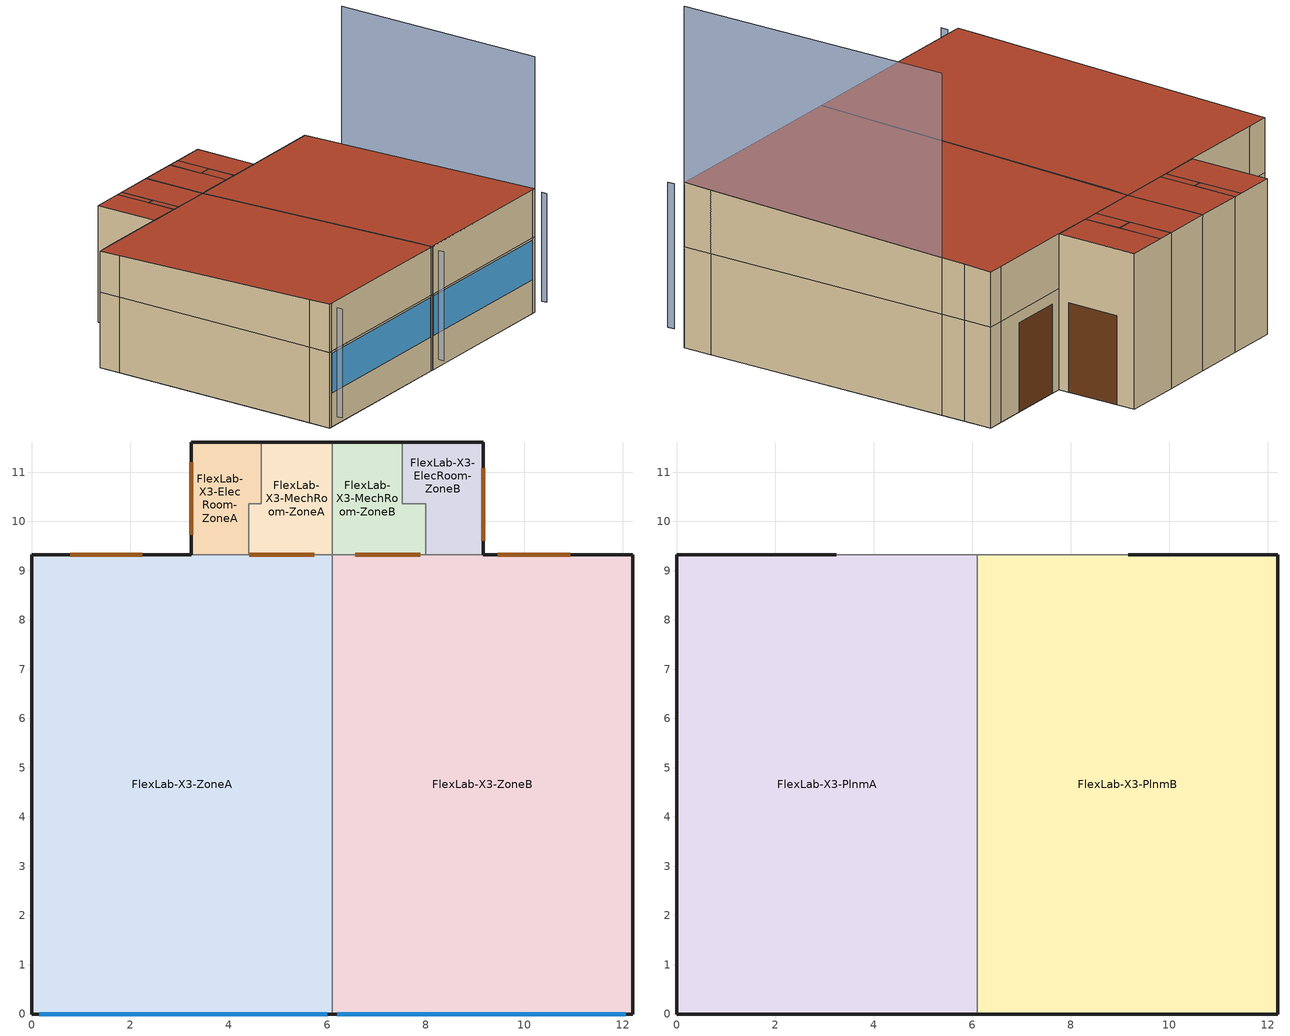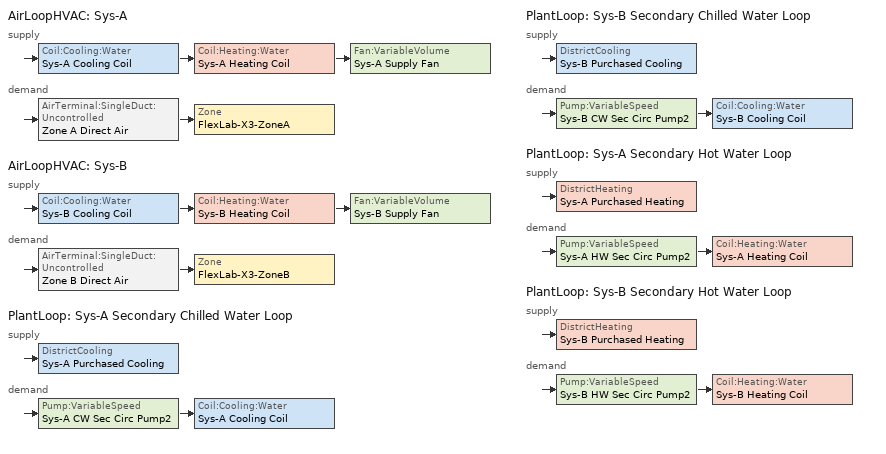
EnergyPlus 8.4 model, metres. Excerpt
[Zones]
FlexLab-X3-ElecRoom-ZoneA
 floor ground (FLOOR-SLAB): 4.66,11.61 4.66,10.36 4.41,10.36 4.41,9.32 3.24,9.32 3.24,11.61 z0
 wall outside (ZoneA-NorthWall-ElecRoom-Const): 4.66,11.61 3.24,11.61 z0:4.24
 wall outside (ZoneA-WestWall-ElecRoom-Const): 3.24,11.61 3.24,9.32 z0:4.24
 wall to FlexLab-X3-MechRoom-ZoneA (ZoneA-E1Wall-ElecRoom-Const): 4.41,9.32 4.41,10.36 z0:4.24
 wall to FlexLab-X3-MechRoom-ZoneA (ZoneA-E2Wall-ElecRoom-Const): 4.66,10.36 4.66,11.61 z0:4.24
 wall to FlexLab-X3-ZoneA (ZoneA-S1WALL-ElecRoom-Const): 3.24,9.32 4.41,9.32 z0:2.74
 wall to FlexLab-X3-MechRoom-ZoneA (ZoneA-S2Wall-ElecRoom-Const): 4.41,10.36 4.66,10.36 z0:4.24
 wall to FlexLab-X3-PlnmA (ZoneA-S1WALL-ElecRoom-Const): 3.24,9.32 4.41,9.32 z2.74:4.24
 door (AllDoor): 3.24,11.2 3.24,9.73 z0:2.43
 roof outside (Roof-Const): 4.41,9.32 4.41,11.61 3.24,11.61 3.24,9.32 z4.24; 4.66,10.36 4.66,11.61 4.41,11.61 4.41,10.36 z4.24
FlexLab-X3-ElecRoom-ZoneB
 floor ground (FLOOR-SLAB): 9.17,11.61 9.17,9.32 8,9.32 8,10.36 7.53,10.36 7.53,11.61 z0
 wall outside (ZoneB-EastWall-ElecRoom-Const): 9.17,9.32 9.17,11.61 z0:4.24
 wall outside (ZoneB-NorthWall-ElecRoom-Const): 9.17,11.61 7.53,11.61 z0:4.24
 wall to FlexLab-X3-ZoneB (ZONEB-S1WALL-ElecRoom-Const): 8,9.32 9.17,9.32 z0:2.74
 wall to FlexLab-X3-MechRoom-ZoneB (ZoneB-S2Wall-ElecRoom-Const): 7.53,10.36 8,10.36 z0:4.24
 wall to FlexLab-X3-PlnmB (ZONEB-S1WALL-ElecRoom-Const): 8,9.32 9.17,9.32 z2.74:4.24
 wall to FlexLab-X3-MechRoom-ZoneB (ZoneB-W1Wall-ElecRoom-Const): 8,10.36 8,9.32 z0:4.24
 wall to FlexLab-X3-MechRoom-ZoneB (ZoneB-W2Wall-ElecRoom-Const): 7.53,11.61 7.53,10.36 z0:4.24
 door (AllDoor): 9.17,9.61 9.17,11.08 z0:2.43
 roof outside (Roof-Const): 8,10.36 8,11.61 7.53,11.61 7.53,10.36 z4.24; 9.17,9.32 9.17,11.61 8,11.61 8,9.32 z4.24
FlexLab-X3-MechRoom-ZoneA
 floor ground (FLOOR-SLAB): 6.1,11.61 6.1,9.32 4.41,9.32 4.41,10.36 4.66,10.36 4.66,11.61 z0
 wall outside (ZoneA-N1Wall-MechRoom-Const): 6.1,11.61 4.66,11.61 z0:4.24
 wall to FlexLab-X3-MechRoom-ZoneB (ZoneA-EastWall-MechRoom-Const): 6.1,9.32 6.1,11.61 z0:4.24
 wall to FlexLab-X3-ZoneA (ZoneA-S1WALL-MECHROOM-Const): 5.75,9.32 6.1,9.32 z0:2.74
 wall to FlexLab-X3-ZoneA (ZoneA-S2WALL-MECHROOM-Const): 4.41,9.32 5.75,9.32 z0:2.74
 wall to FlexLab-X3-PlnmA (ZoneA-S1WALL-MECHROOM-Const): 5.75,9.32 6.1,9.32 z2.74:4.24
 wall to FlexLab-X3-PlnmA (ZoneA-S2WALL-MECHROOM-Const): 4.41,9.32 5.75,9.32 z2.74:4.24
 door inside (AllDoor): 4.42,9.32 5.74,9.32 z0:2.43
 roof outside (Roof-Const): 4.66,9.32 4.66,10.36 4.41,10.36 4.41,9.32 z4.24; 6.1,9.32 6.1,11.61 4.66,11.61 4.66,9.32 z4.24
FlexLab-X3-MechRoom-ZoneB
 floor ground (FLOOR-SLAB): 7.53,11.61 7.53,10.36 8,10.36 8,9.32 6.1,9.32 6.1,11.61 z0
 wall outside (ZoneB-N1Wall-MechRoom-Const): 7.53,11.61 6.1,11.61 z0:4.24
 wall to FlexLab-X3-ZoneB (ZoneB-S1WALL-MECHROOM-Const): 6.1,9.32 6.46,9.32 z0:2.74
 wall to FlexLab-X3-ZoneB (ZoneB-S2WALL-MECHROOM-Const): 6.46,9.32 8,9.32 z0:2.74
 wall to FlexLab-X3-PlnmB (ZoneB-S1WALL-MECHROOM-Const): 6.1,9.32 6.46,9.32 z2.74:4.24
 wall to FlexLab-X3-PlnmB (ZoneB-S2WALL-MECHROOM-Const): 6.46,9.32 8,9.32 z2.74:4.24
 door inside (AllDoor): 6.57,9.32 7.89,9.32 z0:2.43
 roof outside (Roof-Const): 7.53,9.32 7.53,11.61 6.1,11.61 6.1,9.32 z4.24; 8,9.32 8,10.36 7.53,10.36 7.53,9.32 z4.24
FlexLab-X3-ZoneA
 floor ground (FLOOR-SLAB): 6.1,9.32 6.1,0 0,0 0,9.32 z0
 wall outside (ZoneA-N1Wall-Const): 0.65,9.32 0,9.32 z0:2.74
 wall outside (ZoneA-N2Wall-Const): 3.24,9.32 0.65,9.32 z0:2.74
 wall outside (ZoneA-S1Wall-Const): 6.05,0 6.1,0 z0:2.74
 wall outside (ZoneA-S2Wall-Const): 0.12,0 6.05,0 z0:2.74
 wall outside (ZoneA-S3Wall-Const): 0,0 0.12,0 z0:2.74
 wall outside (ZoneA-W1Wall-Const): 0,0.8 0,0 z0:2.74
 wall outside (ZoneA-W2Wall-Const): 0,8.52 0,0.8 z0:2.74
 wall outside (ZoneA-W3Wall-Const): 0,9.32 0,8.52 z0:2.74
 wall to FlexLab-X3-ZoneB (ZoneA-E1Wall-Const): 6.1,0 6.1,0.8 z0:2.74
 wall to FlexLab-X3-ZoneB (ZoneA-E2Wall-Const): 6.1,0.8 6.1,8.78 z0:2.74
 wall to FlexLab-X3-ZoneB (ZoneA-E3Wall-Const): 6.1,8.78 6.1,9.32 z0:2.74
 window (GlzSys_A): 0.16,0 6.01,0 z1.24:2.67
 door (AllDoor): 2.25,9.32 0.78,9.32 z0:2.43
FlexLab-X3-ZoneB
 floor ground (FLOOR-SLAB): 12.2,9.32 12.2,0 6.1,0 6.1,9.32 z0
 wall outside (ZoneB-E3Wall-Const): 12.2,8.52 12.2,9.32 z0:2.74
 wall outside (ZoneB-N1Wall-Const): 12.2,9.32 11.76,9.32 z0:2.74
 wall outside (ZoneB-N2Wall-Const): 11.76,9.32 9.17,9.32 z0:2.74
 wall outside (ZoneB-S1Wall-Const): 12.1,0 12.2,0 z0:2.74
 wall outside (ZoneB-S2Wall-Const): 6.17,0 12.1,0 z0:2.74
 wall outside (ZoneB-S3Wall-Const): 6.1,0 6.17,0 z0:2.74
 wall outside (ZoneB-E2Wall-Const): 12.2,7.82 12.2,8.52 z0:2.74
 wall othersidecoefficients (ZoneB-E1Wall-Const): 12.2,0 12.2,0.8 z0:2.74
 wall othersidecoefficients (ZoneB-E2Wall-Const): 12.2,0.8 12.2,7.82 z0:2.74
 window (GlzSys_B): 6.21,0 12.06,0 z1.24:2.67
 door (AllDoor): 10.93,9.32 9.46,9.32 z0:2.43
FlexLab-X3-PlnmA
 floor to FlexLab-X3-ZoneA (Ceiling-Const): 6.1,9.32 6.1,0 0,0 0,9.32 z2.74
 wall outside (ZoneA-N1Wall-Const): 0.65,9.32 0,9.32 z2.74:4.24
 wall outside (ZoneA-N2Wall-Const): 3.24,9.32 0.65,9.32 z2.74:4.24
 wall outside (ZoneA-S1Wall-Const): 6.05,0 6.1,0 z2.74:4.5
 wall outside (ZoneA-S2Wall-Const): 0.12,0 6.05,0 z2.74:4.5
 wall outside (ZoneA-S3Wall-Const): 0,0 0.12,0 z2.74:4.5
 wall outside (ZoneA-W1Wall-Const): 0,0,4.5 0,0.8,4.47 0,0.8,2.74 0,0,2.74
 wall outside (ZoneA-W2Wall-Const): 0,0.8,4.47 0,8.52,4.26 0,8.52,2.74 0,0.8,2.74
 wall outside (ZoneA-W3Wall-Const): 0,8.52,4.26 0,9.32,4.24 0,9.32,2.74 0,8.52,2.74
 wall to FlexLab-X3-PlnmB (ZoneA-E1Wall-Const): 6.1,0,4.5 6.1,0,2.74 6.1,0.8,2.74 6.1,0.8,4.47
 wall to FlexLab-X3-PlnmB (ZoneA-E2Wall-Const): 6.1,0.8,4.47 6.1,0.8,2.74 6.1,8.78,2.74 6.1,8.78,4.27
 wall to FlexLab-X3-PlnmB (ZoneA-E3Wall-Const): 6.1,8.78,4.27 6.1,8.78,2.74 6.1,9.32,2.74 6.1,9.32,4.24
 roof outside (Roof-Const): 6.1,0,4.5 6.1,9.32,4.24 0,9.32,4.24 0,0,4.5
FlexLab-X3-PlnmB
 floor to FlexLab-X3-ZoneB (Ceiling-Const): 12.2,9.32 12.2,0 6.1,0 6.1,9.32 z2.74
 wall outside (ZoneB-E3Wall-Const): 12.2,8.52,4.26 12.2,8.52,2.74 12.2,9.32,2.74 12.2,9.32,4.24
 wall outside (ZoneB-N1Wall-Const): 12.2,9.32 11.76,9.32 z2.74:4.24
 wall outside (ZoneB-N2Wall-Const): 11.76,9.32 9.17,9.32 z2.74:4.24
 wall outside (ZoneB-S1Wall-Const): 12.1,0 12.2,0 z2.74:4.5
 wall outside (ZoneB-S2Wall-Const): 6.17,0 12.1,0 z2.74:4.5
 wall outside (ZoneB-S3Wall-Const): 6.1,0 6.17,0 z2.74:4.5
 wall outside (ZoneB-E2Wall-Const): 12.2,7.82,4.28 12.2,7.82,2.74 12.2,8.52,2.74 12.2,8.52,4.26
 wall othersidecoefficients (ZoneB-E1Wall-Const): 12.2,0,4.5 12.2,0,2.74 12.2,0.8,2.74 12.2,0.8,4.47
 wall othersidecoefficients (ZoneB-E2Wall-Const): 12.2,0.8,4.47 12.2,0.8,2.74 12.2,7.82,2.74 12.2,7.82,4.28
 roof outside (Roof-Const): 12.2,0,4.5 12.2,9.32,4.24 6.1,9.32,4.24 6.1,0,4.5
shading: 6.1,-0.47 6.1,-0.27 / 0.06,-0.47 0.06,-0.27 / 12.25,-0.47 12.25,-0.27 z0.46:4.41; 12.2,0,9.3 12.2,0,4.5 12.2,7.82,4.28 12.2,7.82,9.3
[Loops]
AirLoopHVAC 'Sys-A'
 supply: Coil:Cooling:Water 'Sys-A Cooling Coil' > Coil:Heating:Water 'Sys-A Heating Coil' > Fan:VariableVolume 'Sys-A Supply Fan'
 demand: AirTerminal:SingleDuct:Uncontrolled 'Zone A Direct Air' > Zone 'FlexLab-X3-ZoneA'
AirLoopHVAC 'Sys-B'
 supply: Coil:Cooling:Water 'Sys-B Cooling Coil' > Coil:Heating:Water 'Sys-B Heating Coil' > Fan:VariableVolume 'Sys-B Supply Fan'
 demand: AirTerminal:SingleDuct:Uncontrolled 'Zone B Direct Air' > Zone 'FlexLab-X3-ZoneB'
PlantLoop 'Sys-A Secondary Chilled Water Loop'
 supply: DistrictCooling 'Sys-A Purchased Cooling'
 demand: Pump:VariableSpeed 'Sys-A CW Sec Circ Pump2' > Coil:Cooling:Water 'Sys-A Cooling Coil'
PlantLoop 'Sys-B Secondary Chilled Water Loop'
 supply: DistrictCooling 'Sys-B Purchased Cooling'
 demand: Pump:VariableSpeed 'Sys-B CW Sec Circ Pump2' > Coil:Cooling:Water 'Sys-B Cooling Coil'
PlantLoop 'Sys-A Secondary Hot Water Loop'
 supply: DistrictHeating 'Sys-A Purchased Heating'
 demand: Pump:VariableSpeed 'Sys-A HW Sec Circ Pump2' > Coil:Heating:Water 'Sys-A Heating Coil'
PlantLoop 'Sys-B Secondary Hot Water Loop'
 supply: DistrictHeating 'Sys-B Purchased Heating'
 demand: Pump:VariableSpeed 'Sys-B HW Sec Circ Pump2' > Coil:Heating:Water 'Sys-B Heating Coil'
[Building]
Office: North Axis {deg}=0; Terrain=Suburbs; Loads Convergence Tolerance Value=0.04; Temperature Convergence Tolerance Value {deltaC}=0.4; Solar Distribution=FullInteriorAndExteriorWithReflections; Maximum Number of Warmup Days=30; Minimum Number of Warmup Days=6
[Site:Location]
Oakland Metropolitan Arpt_CA_USA Design_Conditions: Latitude {deg}=37.72; Longitude {deg}=-122.22; Time Zone {hr}=-8; Elevation {m}=2
[SizingPeriod:DesignDay] Day of Month=21; Dry-Bulb Temperature Range Modifier Type=DefaultMultipliers; Barometric Pressure {Pa}=101301; Rain Indicator=No; Snow Indicator=No; Daylight Saving Time Indicator=No
Name | Month | Day Type | Maximum Dry-Bulb Temperature {C} | Daily Dry-Bulb Temperature Range {deltaC} | Humidity Condition Type | Wetbulb or DewPoint at Maximum Dry-Bulb {C} | Wind Speed {m/s} | Wind Direction {deg} | Solar Model Indicator | Sky Clearness | ASHRAE Clear Sky Optical Depth for Beam Irradiance (taub) | ASHRAE Clear Sky Optical Depth for Diffuse Irradiance (taud) | Enthalpy at Maximum Dry-Bulb {J/kg}
Oakland Metropolitan Arpt Ann Htg 99.6% Condns DB | 1 | WinterDesignDay | 2.9 | 0 | Wetbulb | 2.9 | 2.2 | 50 | ASHRAEClearSky | 0
Oakland Metropolitan Arpt Ann Htg 99% Condns DB | 1 | WinterDesignDay | 4.2 | 0 | Wetbulb | 4.2 | 2.2 | 50 | ASHRAEClearSky | 0
Oakland Metropolitan Arpt Ann Hum_n 99.6% Condns DP=>MCDB | 1 | WinterDesignDay | 10.7 | 0 | Dewpoint | -6 | 2.2 | 50 | ASHRAEClearSky | 0
Oakland Metropolitan Arpt Ann Hum_n 99% Condns DP=>MCDB | 1 | WinterDesignDay | 10.7 | 0 | Dewpoint | -2.5 | 2.2 | 50 | ASHRAEClearSky | 0
Oakland Metropolitan Arpt Ann Htg Wind 99.6% Condns WS=>MCDB | 1 | WinterDesignDay | 11.9 | 0 | Wetbulb | 11.9 | 11.4 | 50 | ASHRAEClearSky | 0
Oakland Metropolitan Arpt Ann Htg Wind 99% Condns WS=>MCDB | 1 | WinterDesignDay | 12.1 | 0 | Wetbulb | 12.1 | 10.1 | 50 | ASHRAEClearSky | 0
Oakland Metropolitan Arpt Ann Clg .4% Condns DB=>MWB | 8 | SummerDesignDay | 27.7 | 7.4 | Wetbulb | 18.3 | 4.9 | 290 | ASHRAETau |  | 0.367 | 2.428
Oakland Metropolitan Arpt Ann Clg 1% Condns DB=>MWB | 8 | SummerDesignDay | 25.4 | 7.4 | Wetbulb | 17.8 | 4.9 | 290 | ASHRAETau |  | 0.367 | 2.428
Oakland Metropolitan Arpt Ann Clg 2% Condns DB=>MWB | 8 | SummerDesignDay | 23.5 | 7.4 | Wetbulb | 17.3 | 4.9 | 290 | ASHRAETau |  | 0.367 | 2.428
Oakland Metropolitan Arpt Ann Clg .4% Condns WB=>MDB | 8 | SummerDesignDay | 25.5 | 7.4 | Wetbulb | 19.8 | 4.9 | 290 | ASHRAETau |  | 0.367 | 2.428
Oakland Metropolitan Arpt Ann Clg 1% Condns WB=>MDB | 8 | SummerDesignDay | 24 | 7.4 | Wetbulb | 18.8 | 4.9 | 290 | ASHRAETau |  | 0.367 | 2.428
Oakland Metropolitan Arpt Ann Clg 2% Condns WB=>MDB | 8 | SummerDesignDay | 22.5 | 7.4 | Wetbulb | 18 | 4.9 | 290 | ASHRAETau |  | 0.367 | 2.428
Oakland Metropolitan Arpt Ann Clg .4% Condns DP=>MDB | 8 | SummerDesignDay | 21.6 | 7.4 | Dewpoint | 17.6 | 4.9 | 290 | ASHRAETau |  | 0.367 | 2.428
Oakland Metropolitan Arpt Ann Clg 1% Condns DP=>MDB | 8 | SummerDesignDay | 20.7 | 7.4 | Dewpoint | 16.8 | 4.9 | 290 | ASHRAETau |  | 0.367 | 2.428
Oakland Metropolitan Arpt Ann Clg 2% Condns DP=>MDB | 8 | SummerDesignDay | 19.9 | 7.4 | Dewpoint | 16.2 | 4.9 | 290 | ASHRAETau |  | 0.367 | 2.428
Oakland Metropolitan Arpt Ann Clg .4% Condns Enth=>MDB | 8 | SummerDesignDay | 25.4 | 7.4 | Enthalpy |  | 4.9 | 290 | ASHRAETau |  | 0.367 | 2.428 | 56500
Oakland Metropolitan Arpt Ann Clg 1% Condns Enth=>MDB | 8 | SummerDesignDay | 23.8 | 7.4 | Enthalpy |  | 4.9 | 290 | ASHRAETau |  | 0.367 | 2.428 | 53300
Oakland Metropolitan Arpt Ann Clg 2% Condns Enth=>MDB | 8 | SummerDesignDay | 22.4 | 7.4 | Enthalpy |  | 4.9 | 290 | ASHRAETau |  | 0.367 | 2.428 | 50800
[Site:GroundTemperature:BuildingSurface]
22, 22, 22, 22, 22, 22, 22, 22, 22, 22, 22, 22
[Material]
Name | Roughness | Thickness {m} | Conductivity {W/m-K} | Density {kg/m3} | Specific Heat {J/kg-K} | Thermal Absorptance | Solar Absorptance | Visible Absorptance
Topping Slab Material | Rough | 0.1524 | 0.36 | 1282 | 837 | 0.9 | 0.65 | 0.65
Slab Horizontal Insulation | Smooth | 0.127 | 0.035 | 265 | 1300 | 0.9 | 0.65 | 0.65
HW CONCRETE | Rough | 0.127 | 1.311 | 2240 | 836.8 | 0.9 | 0.7 | 0.7
Metal Panel | MediumSmooth | 0.0011 | 62 | 7580 | 485 | 0.9 | 0.5 | 0.5
Plywood 1/2" | MediumSmooth | 0.0127 | 0.115 | 545 | 1213 | 0.9 | 0.5 | 0.5
Plywood 3/4" | MediumSmooth | 0.0191 | 0.115 | 545 | 1213 | 0.9 | 0.5 | 0.5
Gypsum Board | MediumSmooth | 0.0159 | 0.16 | 801 | 837 | 0.9 | 0.69 | 0.63
Cement Board | MediumSmooth | 0.0165 | 0.58 | 1281 | 837 | 0.9 | 0.5 | 0.5
SIP 7.25" | MediumSmooth | 0.1842 | 0.038 | 29 | 1210 | 0.9 | 0.5 | 0.5
Ins Board 3/4" R3.8 | MediumSmooth | 0.0191 | 0.035 | 29 | 1213 | 0.9 | 0.5 | 0.5
Ins Board 7.5" R13 | MediumSmooth | 0.1905 | 0.039 | 48 | 1318 | 0.9 | 0.5 | 0.5
Equiv Layer K1-Kwall South Corner | MediumSmooth | 0.0762 | 0.035 | 109.2 | 1276 | 0.9 | 0.5 | 0.5
Equiv Layer K2-Kwall South Corner | MediumSmooth | 0.0762 | 0.046 | 111.3 | 1278 | 0.9 | 0.5 | 0.5
Equiv Layer K3-Kwall South Corner | MediumSmooth | 0.197 | 0.042 | 853.6 | 1300 | 0.9 | 0.5 | 0.5
Equiv Layer K1-Kwall North Corner | MediumSmooth | 0.0762 | 0.055 | 109.2 | 1276 | 0.9 | 0.5 | 0.5
Equiv Layer K2-Kwall North Corner | MediumSmooth | 0.0762 | 0.065 | 111.3 | 1278 | 0.9 | 0.5 | 0.5
Equiv Layer K3-Kwall North Corner | MediumSmooth | 0.197 | 0.052 | 874.9 | 1312 | 0.9 | 0.5 | 0.5
Equiv Layer K1-Kwall Middle | MediumSmooth | 0.0762 | 0.0344 | 48.3 | 1228 | 0.9 | 0.5 | 0.5
Equiv Layer K1-Jwall South | MediumSmooth | 0.0889 | 0.0465 | 105.1 | 1273 | 0.9 | 0.5 | 0.5
Equiv Layer K2-Jwall South | MediumSmooth | 0.1053 | 0.096 | 873 | 1109 | 0.9 | 0.5 | 0.5
Equiv Layer K3-Jwall South | MediumSmooth | 0.1827 | 0.292 | 694 | 1287 | 0.9 | 0.5 | 0.5
Equiv Layer K1-Jwall North | MediumSmooth | 0.1016 | 0.0565 | 619.6 | 1010 | 0.9 | 0.5 | 0.5
Equiv Layer K2-Jwall North | MediumSmooth | 0.1848 | 0.184 | 747.9 | 1599 | 0.9 | 0.5 | 0.5
Equiv Layer K1-Hwall South | MediumSmooth | 0.1016 | 0.046 | 75.3 | 1250 | 0.9 | 0.5 | 0.5
Equiv Layer K2-Hwall South | MediumSmooth | 0.1016 | 0.0488 | 297.9 | 1411 | 0.9 | 0.5 | 0.5
Equiv Layer K3-Hwall South | MediumSmooth | 0.3927 | 0.066 | 1428 | 1044 | 0.9 | 0.5 | 0.5
Equiv Layer K1-Hwall North | MediumSmooth | 0.0889 | 0.0503 | 107.1 | 1274 | 0.9 | 0.5 | 0.5
Equiv Layer K2-Hwall North | MediumSmooth | 0.1803 | 0.0635 | 89.6 | 1261 | 0.9 | 0.5 | 0.5
Equiv Layer K3-Hwall North | MediumSmooth | 0.508 | 0.116 | 563.7 | 968 | 0.9 | 0.5 | 0.5
Equiv Layer K1-SouthWall | MediumSmooth | 0.1524 | 0.174 | 105.9 | 1312 | 0.9 | 0.5 | 0.5
Equiv Layer K1-NorthWall | MediumSmooth | 0.1842 | 0.205 | 270 | 1300 | 0.9 | 0.5 | 0.5
Equiv Layer K2-NorthWall | MediumSmooth | 0.0762 | 0.0418 | 72.9 | 1249 | 0.9 | 0.5 | 0.5
Equiv Layer K4-NorthWall | MediumSmooth | 0.1524 | 0.136 | 80.1 | 1314 | 0.9 | 0.5 | 0.5
Equiv Layer K5-NorthWall | MediumSmooth | 0.0889 | 0.3706 | 79.4 | 230 | 0.9 | 0.5 | 0.5
Acous Tile 3/4in | MediumSmooth | 0.0191 | 0.057 | 288 | 1890 | 0.9 | 0.857 | 0.8973
Door_StainlessSteel | MediumSmooth | 0.015 | 20 | 8050 | 450 | 0.9 | 0.9 | 0.9
Door_InsulationBoard | MediumSmooth | 0.08 | 0.03 | 40 | 1200 | 0.9 | 0.9 | 0.9
Ins Board 4" R20 | MediumSmooth | 0.1016 | 0.037 | 29 | 1213 | 0.9 | 0.5 | 0.5
Roof Decking Material | Rough | 0.0127 | 0.13 | 850 | 1300 | 0.87 | 0.12
Plywood 1.125" | MediumSmooth | 0.0286 | 0.115 | 545 | 1213 | 0.9 | 0.5 | 0.5
Ins Board 10" R38 | MediumSmooth | 0.254 | 0.037 | 29 | 1213 | 0.9 | 0.5 | 0.5
AdditionalInsulation | MediumRough | 0.1524 | 0.023 | 40 | 1500 | 0.9 | 0.7 | 0.7
[Material:AirGap]
Air Layer 3/4" vertical-AL11: Thermal Resistance {m2-K/W}=0.158
[WindowMaterial:SimpleGlazingSystem] U-Factor {W/m2-K}=6.2458; Solar Heat Gain Coefficient=0.92; Visible Transmittance=0.7
GlzSys_A_Detail; GlzSys_B_Detail
[Construction]
FLOOR-SLAB: HW CONCRETE, Slab Horizontal Insulation, Topping Slab Material
Ceiling-Const: Acous Tile 3/4in
ZoneB-S1Wall-Const: Metal Panel, Air Layer 3/4" vertical-AL11, Equiv Layer K2-Kwall South Corner, Plywood 1/2", Equiv Layer K3-Kwall South Corner, Gypsum Board
ZoneB-S2Wall-Const; ZoneA-S2Wall-Const: Cement Board, Air Layer 3/4" vertical-AL11, Ins Board 3/4" R3.8, Plywood 1/2", Equiv Layer K1-SouthWall, Gypsum Board
ZoneB-S3Wall-Const; ZoneA-S1Wall-Const: Metal Panel, Air Layer 3/4" vertical-AL11, Equiv Layer K1-Jwall South, Plywood 1/2", Equiv Layer K2-Jwall South, Gypsum Board
ZoneB-N1Wall-Const: Metal Panel, Air Layer 3/4" vertical-AL11, Equiv Layer K2-Kwall North Corner, Plywood 1/2", Equiv Layer K3-Kwall North Corner, Gypsum Board
ZoneB-N2Wall-Const; ZoneA-N2Wall-Const: Metal Panel, Air Layer 3/4" vertical-AL11, Ins Board 3/4" R3.8, Plywood 1/2", Equiv Layer K4-NorthWall, Gypsum Board
ZoneA-S3Wall-Const: Metal Panel, Air Layer 3/4" vertical-AL11, Equiv Layer K1-Hwall South, Plywood 1/2", Equiv Layer K2-Hwall South, Gypsum Board
ZoneA-E1Wall-Const: Gypsum Board, Equiv Layer K2-Jwall South, Plywood 1/2", Equiv Layer K3-Jwall South, Plywood 1/2", Equiv Layer K2-Jwall South, Gypsum Board
ZoneA-E2Wall-Const; ZoneA-EastWall-MechRoom-Const: Gypsum Board, Ins Board 4" R20, Plywood 1/2", SIP 7.25", Plywood 1/2", Ins Board 4" R20, Gypsum Board
ZoneA-E3Wall-Const: Gypsum Board, Equiv Layer K1-Jwall North, Plywood 1/2", Equiv Layer K2-Jwall North, Plywood 1/2", Equiv Layer K1-Jwall North, Gypsum Board
ZoneA-N1Wall-Const: Metal Panel, Air Layer 3/4" vertical-AL11, Equiv Layer K1-Hwall North, Plywood 3/4", Equiv Layer K3-Kwall North Corner, Gypsum Board
ZoneB-E1Wall-Const: Gypsum Board, Equiv Layer K2-Hwall South, Plywood 1/2", Equiv Layer K3-Hwall South, Plywood 1/2", Equiv Layer K2-Hwall South, Gypsum Board
ZoneB-E2Wall-Const: Gypsum Board, Ins Board 4" R20, Plywood 1/2", SIP 7.25", Plywood 1/2", Plywood 1/2", SIP 7.25", Plywood 1/2", Ins Board 4" R20, Gypsum Board
ZoneB-E3Wall-Const: Metal Panel, Air Layer 3/4" vertical-AL11, Equiv Layer K2-Hwall North, Plywood 1/2", Equiv Layer K3-Hwall North, Gypsum Board
ZONEB-S1WALL-ElecRoom-Const; ZoneA-S1WALL-ElecRoom-Const: Gypsum Board, Plywood 1/2", Equiv Layer K1-NorthWall, Plywood 1/2", Equiv Layer K2-NorthWall, Plywood 3/4"
ZoneB-S2Wall-ElecRoom-Const; ZoneB-W1Wall-ElecRoom-Const; ZoneB-W2Wall-ElecRoom-Const; ZoneA-E1Wall-ElecRoom-Const; ZoneA-E2Wall-ElecRoom-Const; ZoneA-S2Wall-ElecRoom-Const: Gypsum Board, Plywood 1/2", SIP 7.25", Plywood 1/2", Ins Board 4" R20, Plywood 3/4"
ZoneB-NorthWall-ElecRoom-Const; ZoneA-NorthWall-ElecRoom-Const: Metal Panel, Air Layer 3/4" vertical-AL11, Ins Board 4" R20, Plywood 1/2", SIP 7.25", Plywood 1/2", Plywood 3/4"
ZoneB-EastWall-ElecRoom-Const; ZoneA-WestWall-ElecRoom-Const: Metal Panel, Air Layer 3/4" vertical-AL11, Plywood 1/2", Ins Board 7.5" R13, Plywood 1/2", Plywood 3/4"
ZoneB-S1WALL-MECHROOM-Const; ZoneA-S1WALL-MECHROOM-Const: Gypsum Board, Equiv Layer K1-Jwall North, Gypsum Board
ZoneB-S2WALL-MECHROOM-Const; ZoneA-S2WALL-MECHROOM-Const: Gypsum Board, Equiv Layer K5-NorthWall, Gypsum Board
ZoneB-N1Wall-MechRoom-Const; ZoneA-N1Wall-MechRoom-Const: Metal Panel, Air Layer 3/4" vertical-AL11, Ins Board 4" R20, Plywood 1/2", SIP 7.25", Plywood 1/2", Gypsum Board
AllDoor: Door_StainlessSteel, Door_InsulationBoard, Door_StainlessSteel
GlzSys_A: GlzSys_A_Detail
GlzSys_B: GlzSys_B_Detail
Roof-Const: Roof Decking Material, Ins Board 4" R20, Ins Board 10" R38, Plywood 1.125"
ZoneA-W1Wall-Const: Metal Panel, Air Layer 3/4" vertical-AL11, Equiv Layer K1-Kwall South Corner, Plywood 1/2", Equiv Layer K3-Kwall South Corner, AdditionalInsulation, Gypsum Board
ZoneA-W2Wall-Const: Metal Panel, Air Layer 3/4" vertical-AL11, Equiv Layer K1-Kwall Middle, Plywood 1/2", SIP 7.25", Plywood 1/2", AdditionalInsulation, Gypsum Board
ZoneA-W3Wall-Const: Metal Panel, Air Layer 3/4" vertical-AL11, Equiv Layer K1-Kwall North Corner, Plywood 1/2", Equiv Layer K3-Kwall North Corner, AdditionalInsulation, Gypsum Board
[Zone] Multiplier=1
FlexLab-X3-ElecRoom-ZoneA; FlexLab-X3-ElecRoom-ZoneB; FlexLab-X3-MechRoom-ZoneA; FlexLab-X3-MechRoom-ZoneB; FlexLab-X3-ZoneA; FlexLab-X3-ZoneB; FlexLab-X3-PlnmA; FlexLab-X3-PlnmB
[ShadingProperty:Reflectance]
Shading Surface=Flexlax-X2 Shade; Diffuse Solar Reflectance of Unglazed Part of Shading Surface=0.35; Diffuse Visible Reflectance of Unglazed Part of Shading Surface=0.35; Fraction of Shading Surface That Is Glazed=0
[SurfaceProperty:OtherSideCoefficients]
X2A-Temperature: Combined Convective/Radiative Film Coefficient {W/m2-K}=7.69; Constant Temperature {C}=22; Constant Temperature Coefficient=1; External Dry-Bulb Temperature Coefficient=0; Ground Temperature Coefficient=0; Wind Speed Coefficient=0; Zone Air Temperature Coefficient=0
[People] Number of People Schedule=OCC-SCHED; Number of People Calculation Method=Area/Person; Fraction Radiant=0.3; Sensible Heat Fraction=AUTOCALCULATE; Activity Level Schedule=ACTIVITY-SCHED; Enable ASHRAE 55 Comfort Warnings=No; Mean Radiant Temperature Calculation Type=ZoneAveraged; Work Efficiency Schedule=WORK_EFF-SCHED; Clothing Insulation Calculation Method=ClothingInsulationSchedule; Clothing Insulation Schedule=CLOTHING-SCHED; Air Velocity Schedule=AIR_VELO-SCHED; Thermal Comfort Model 1 Type=FANGER
Name | Zone or ZoneList | Zone Floor Area per Person {m2/person}
FlexLab-X3-ZoneA People 1 | FlexLab-X3-ZoneA | 16.588
FlexLab-X3-ZoneB People 1 | FlexLab-X3-ZoneB | 18.58
[Lights] Schedule=LIGHT-SCHED; Design Level Calculation Method=Watts/Area; Watts per Zone Floor Area {W/m2}=8.26; Return Air Fraction=0; Fraction Radiant=0.7; Fraction Visible=0.2; Fraction Replaceable=1
Name | Zone or ZoneList
FlexLab-X3-ZoneA Lights | FlexLab-X3-ZoneA
FlexLab-X3-ZoneB Lights | FlexLab-X3-ZoneB
[ElectricEquipment] Schedule=EQUIP-SCHED; Design Level Calculation Method=Watts/Area; Watts per Zone Floor Area {W/m2}=6.78; Fraction Latent=0; Fraction Radiant=0.5; Fraction Lost=0
Name | Zone or ZoneList
FlexLab-X3-ZoneA ElecEq | FlexLab-X3-ZoneA
FlexLab-X3-ZoneB ElecEq | FlexLab-X3-ZoneB
[ZoneInfiltration:DesignFlowRate] Schedule=INFIL-SCHED; Design Flow Rate Calculation Method=Flow/ExteriorArea; Flow per Exterior Surface Area {m3/s-m2}=0.000302; Constant Term Coefficient=1; Temperature Term Coefficient=0; Velocity Term Coefficient=0; Velocity Squared Term Coefficient=0
Name | Zone or ZoneList
FlexLab-X3-ZoneA Infil | FlexLab-X3-ZoneA
FlexLab-X3-ZoneB Infil | FlexLab-X3-ZoneB
[AirTerminal:SingleDuct:Uncontrolled] Availability Schedule=ALWAYSON; Maximum Air Flow Rate {m3/s}=1.27426
Zone A Direct Air; Zone B Direct Air
[Zone equipment]
FlexLab-X3-ZoneA: Zone A Direct Air
FlexLab-X3-ZoneB: Zone B Direct Air
[Fan:VariableVolume] Availability Schedule=ALWAYSON; Fan Total Efficiency=0.7; Pressure Rise {Pa}=500; Maximum Flow Rate {m3/s}=1.27426; Fan Power Minimum Flow Rate Input Method=Fraction; Fan Power Minimum Flow Fraction=0; Motor Efficiency=0.9; Motor In Airstream Fraction=1; Fan Power Coefficient 1=0.00153024; Fan Power Coefficient 2=0.00520806; Fan Power Coefficient 3=1.10862; Fan Power Coefficient 4=-0.116356; Fan Power Coefficient 5=0
Sys-A Supply Fan; Sys-B Supply Fan
[Coil:Cooling:Water] Design Water Flow Rate {m3/s}=0.000876954; Design Air Flow Rate {m3/s}=1.27426; Design Inlet Water Temperature {C}=11.1111; Design Inlet Air Temperature {C}=23.8889; Design Outlet Air Temperature {C}=13.3333; Design Inlet Air Humidity Ratio {kgWater/kgDryAir}=0.009; Design Outlet Air Humidity Ratio {kgWater/kgDryAir}=0.009
Name | Availability Schedule
Sys-A Cooling Coil | AlwaysOn
Sys-B Cooling Coil | ALWAYSON
[Coil:Heating:Water] Availability Schedule=ALWAYSON; U-Factor Times Area Value {W/K}=0; Maximum Water Flow Rate {m3/s}=0; Performance Input Method=NominalCapacity; Rated Capacity {W}=10392.6; Rated Inlet Water Temperature {C}=44.4444; Rated Inlet Air Temperature {C}=16.6; Rated Outlet Water Temperature {C}=33.3333; Rated Outlet Air Temperature {C}=28.8889; Rated Ratio for Air and Water Convection=0.5
Sys-A Heating Coil; Sys-B Heating Coil
[Controller:WaterCoil] Control Variable=Temperature; Actuator Variable=FLOW; Controller Convergence Tolerance {deltaC}=0.1; Maximum Actuated Flow {m3/s}=0.0011; Minimum Actuated Flow {m3/s}=0
Name | Action
Sys-A Cooling Coil Controller; Sys-B Cooling Coil Controller | Reverse
Sys-A Heating Coil Controller; Sys-B Heating Coil Controller | Normal
[AirLoopHVAC] Design Supply Air Flow Rate {m3/s}=1.27426
Sys-A; Sys-B
[AirLoopHVAC:ReturnPlenum]
Name | Zone
ReturnPlenum-A | FlexLab-X3-PlnmA
ReturnPlenum-B | FlexLab-X3-PlnmB
[Pump:VariableSpeed] Rated Power Consumption {W}=124.33; Motor Efficiency=0.9; Fraction of Motor Inefficiencies to Fluid Stream=0; Coefficient 1 of the Part Load Performance Curve=0; Coefficient 2 of the Part Load Performance Curve=1; Coefficient 3 of the Part Load Performance Curve=0; Coefficient 4 of the Part Load Performance Curve=0; Minimum Flow Rate {m3/s}=0; Pump Control Type=INTERMITTENT
Name | Rated Flow Rate {m3/s} | Rated Pump Head {Pa} | Pump Flow Rate Schedule
Sys-A CW Sec Circ Pump2 | 0.00100944 | 71738.2 | Sys-A CW Flow Rate
Sys-B CW Sec Circ Pump2 | 0.00100944 | 71738.2 | Sys-B CW Flow Rate
Sys-A HW Sec Circ Pump2 | 0.000946353 | 62770.9 | Sys-A HW Flow Rate
Sys-B HW Sec Circ Pump2 | 0.000946353 | 62770.9 | Sys-B HW Flow Rate
[DistrictCooling] Nominal Capacity {W}=10000000; Capacity Fraction Schedule=ALWAYSON
Sys-A Purchased Cooling; Sys-B Purchased Cooling
[DistrictHeating] Nominal Capacity {W}=10000000; Capacity Fraction Schedule=ALWAYSON
Sys-A Purchased Heating; Sys-B Purchased Heating
[PlantLoop] Fluid Type=WATER; Minimum Loop Flow Rate {m3/s}=0; Plant Loop Volume {m3}=autocalculate; Load Distribution Scheme=SequentialLoad
Name | Plant Equipment Operation Scheme | Maximum Loop Temperature {C} | Minimum Loop Temperature {C} | Maximum Loop Flow Rate {m3/s}
Sys-A Secondary Chilled Water Loop | Sys-A CW Sec Loop Operation Scheme List | 98 | 1 | 0.00100944
Sys-B Secondary Chilled Water Loop | Sys-B CW Sec Loop Operation Scheme List | 98 | 1 | 0.00100944
Sys-A Secondary Hot Water Loop | Sys-A HW Sec Loop Operation Scheme List | 100 | 10 | 0.000946353
Sys-B Secondary Hot Water Loop | Sys-B HW Sec Loop Operation Scheme List | 100 | 10 | 0.000946353
[PlantEquipmentList]
Sys-A Cooling Plant: Sys-A Purchased Cooling
Sys-B Cooling Plant: Sys-B Purchased Cooling
Sys-A Heating Plant: Sys-A Purchased Heating
Sys-B Heating Plant: Sys-B Purchased Heating
[PlantEquipmentOperation:CoolingLoad] Load Range 1 Lower Limit {W}=0; Load Range 1 Upper Limit {W}=10000000
Name | Range 1 Equipment List
Sys-A CW Sec Operation Scheme | Sys-A Cooling Plant
Sys-B CW Sec Operation Scheme | Sys-B Cooling Plant
[PlantEquipmentOperation:HeatingLoad] Load Range 1 Lower Limit {W}=0; Load Range 1 Upper Limit {W}=10000000
Name | Range 1 Equipment List
Sys-A HW Sec Operation Scheme | Sys-A Heating Plant
Sys-B HW Sec Operation Scheme | Sys-B Heating Plant
[PlantEquipmentOperationSchemes] Control Scheme 1 Schedule=ALWAYSON
Name | Control Scheme 1
Sys-A CW Sec Loop Operation Scheme List | Sys-A CW Sec Operation Scheme
Sys-B CW Sec Loop Operation Scheme List | Sys-B CW Sec Operation Scheme
Sys-A HW Sec Loop Operation Scheme List | Sys-A HW Sec Operation Scheme
Sys-B HW Sec Loop Operation Scheme List | Sys-B HW Sec Operation Scheme
[EnergyManagementSystem:Sensor] Output:Variable or Output:Meter=Schedule Value
Name | Output:Variable or Output:Meter Index Key
SysAFanFlowRate | Sys-A Fan Flow Rate
SysBFanFlowRate | Sys-B Fan Flow Rate
SysACWFlowRate | Sys-A CW Flow Rate
SysAHWFlowRate | Sys-A HW Flow Rate
SysBCWFlowRate | Sys-B CW Flow Rate
SysBHWFlowRate | Sys-B HW Flow Rate
[EnergyManagementSystem:Actuator]
Name | Actuated Component Unique | Actuated Component Type | Actuated Component Control Type
SysAFanFlowRateAct | SYS-A SUPPLY FAN | Fan | Fan Air Mass Flow Rate
SysBFanFlowRateAct | SYS-B SUPPLY FAN | Fan | Fan Air Mass Flow Rate
SysACWFlowRateAct | SYS-A CW SEC CIRC PUMP2 | Pump | Pump Mass Flow Rate
SysAHWFlowRateAct | SYS-A HW SEC CIRC PUMP2 | Pump | Pump Mass Flow Rate
SysBCWFlowRateAct | SYS-B CW SEC CIRC PUMP2 | Pump | Pump Mass Flow Rate
SysBHWFlowRateAct | SYS-B HW SEC CIRC PUMP2 | Pump | Pump Mass Flow Rate
[EnergyManagementSystem:ProgramCallingManager]
ProgramCallingManager: AfterPredictorBeforeHVACManagers; FixingFlowRate
[EnergyManagementSystem:Program]
FixingFlowRate: SET SysAFanFlowRateAct = SysAFanFlowRate; SET SysBFanFlowRateAct = SysBFanFlowRate; AvailabilityManager:Scheduled; Sys-A Availability; ALWAYSOn
[AvailabilityManager:Scheduled]
Sys-B Availability: Schedule=ALWAYSON
[SetpointManager:Scheduled]
Name | Control Variable | Schedule | Setpoint Node or NodeList
Sys-A CW Sec Loop Setpoint Manager | Temperature | Sys-A CW Supply Temp | Sys-A CW Sec Demand pump Outlet Node
Sys-B CW Sec Loop Setpoint Manager | Temperature | Sys-B CW Supply Temp | Sys-B CW Sec Demand pump Outlet Node
Sys-A HW Sec Loop Setpoint Manager | Temperature | Sys-A HW Supply Temp | Sys-A HW Sec Demand pump Outlet Node
Sys-B HW Sec Loop Setpoint Manager | Temperature | Sys-B HW Supply Temp | Sys-B HW Sec Demand pump Outlet Node
Sys-A Fan Flow Rate Setpoint Manager | MassFlowRate | Sys-A Fan Flow Rate | Sys-A Sup Air Temp Nodes
Sys-B Fan Flow Rate Setpoint Manager | MassFlowRate | Sys-B Fan Flow Rate | Sys-B Sup Air Temp Nodes
Sys-A Supply Air Setpoint Manager | Temperature | Sys-A Supply Air Temperature | Sys-A Sup Air Temp Nodes
Sys-B Supply Air Setpoint Manager | Temperature | Sys-B Supply Air Temperature | Sys-B Sup Air Temp Nodes
[SetpointManager:MixedAir] Control Variable=Temperature
Name | Setpoint Node or NodeList
Sys-A Setpoint Manager 2 | Sys-A Supply Fan Upstream Nodes
Sys-B Setpoint Manager 2 | Sys-B Supply Fan Upstream Nodes
[Schedule:Compact]
ALWAYSON: Through: 12/31, For: AllDays, Until: 24:00, 1
OCC-SCHED: Through: 12/31, For: SummerDesignDay, Until: 06:00, 0, Until: 22:00, 1, Until: 24:00, 0.05, For: Weekdays, Until: 06:00, 0, Until: 07:00, 0.1, Until: 08:00, 0.2, Until: 12:00, 0.95, Until: 13:00, 0.5, Until: 17:00, 0.95, Until: 18:00, 0.7, Until: 20:00, 0.4, Until: 22:00, 0.1, Until: 24:00, 0.05, For: Saturday, Until: 06:00, 0, Until: 08:00, 0.1, Until: 14:00, 0.5, Until: 17:00, 0.1, Until: 24:00, 0, For: AllOtherDays, Until: 24:00, 0
LIGHT-SCHED: Through: 12/31, For: Weekdays, Until: 05:00, 0.05, Until: 07:00, 0.1, Until: 08:00, 0.3, Until: 17:00, 0.9, Until: 18:00, 0.7, Until: 20:00, 0.5, Until: 22:00, 0.3, Until: 23:00, 0.1, Until: 24:00, 0.05, For: Saturday, Until: 06:00, 0.05, Until: 08:00, 0.1, Until: 14:00, 0.5, Until: 17:00, 0.15, Until: 24:00, 0.05, For: SummerDesignDay, Until: 24:00, 1, For: WinterDesignDay, Until: 24:00, 0, For: AllOtherDays, Until: 24:00, 0.05
ACTIVITY-SCHED: Through: 12/31, For: AllDays, Until: 24:00, 120
EQUIP-SCHED: Through: 12/31, For: Weekdays, Until: 08:00, 0.4, Until: 12:00, 0.9, Until: 13:00, 0.8, Until: 17:00, 0.9, Until: 18:00, 0.8, Until: 20:00, 0.6, Until: 22:00, 0.5, Until: 24:00, 0.4, For: Saturday, Until: 06:00, 0.3, Until: 08:00, 0.4, Until: 14:00, 0.5, Until: 17:00, 0.35, Until: 24:00, 0.3, For: SummerDesignDay, Until: 24:00, 1, For: WinterDesignDay, Until: 24:00, 0, For: AllOtherDays, Until: 24:00, 0.3
INFIL-SCHED: Through: 12/31, For: Weekdays SummerDesignDay, Until: 06:00, 1, Until: 22:00, 0.25, Until: 24:00, 1, For: Saturday WinterDesignDay, Until: 06:00, 1, Until: 18:00, 0.25, Until: 24:00, 1, For: Sunday Holidays AllOtherDays, Until: 24:00, 1
WORK_EFF-SCHED: Through: 12/31, For: AllDays, Until: 24:00, 0
AIR_VELO-SCHED: Through: 12/31, For: AllDays, Until: 24:00, 0.2
CLOTHING-SCHED: Through: 04/30, For: AllDays, Until: 24:00, 1, Through: 09/30, For: AllDays, Until: 24:00, 0.5, Through: 12/31, For: AllDays, Until: 24:00, 1
[Schedule:File] File=input_file.csv; Rows to Skip at Top=1; Number of Hours of Data=8760; Column Separator=Comma; Interpolate to Timestep=Yes
Name | Column Number
Sys-A Fan Flow Rate | 1
Sys-A CW Flow Rate | 2
Sys-A CW Supply Temp | 3
Sys-A HW Flow Rate | 4
Sys-A HW Supply Temp | 5
Sys-B Fan Flow Rate | 6
Sys-B CW Flow Rate | 7
Sys-B CW Supply Temp | 8
Sys-B HW Flow Rate | 9
Sys-B HW Supply Temp | 10
Sys-A Supply Air Temperature | 11
Sys-B Supply Air Temperature | 12
